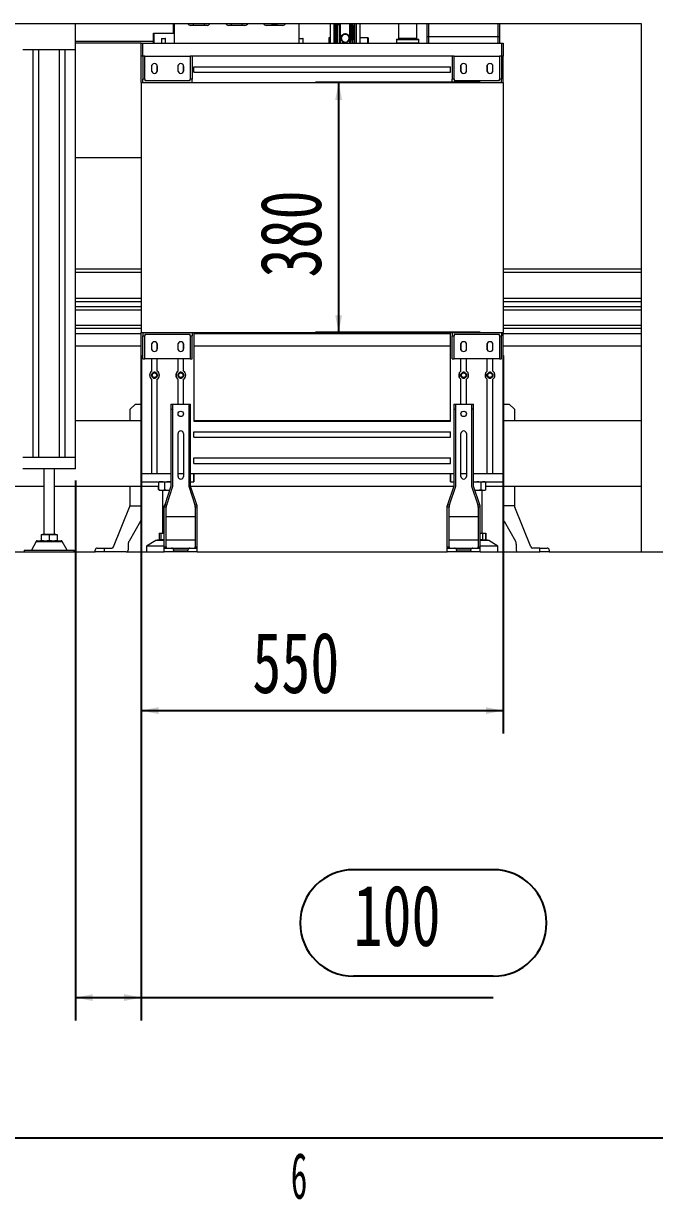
# Model space of a CAD drawing. Header units: millimetres. Extents: x 169 to 14583, y -399 to 10804.
# Drawn here: x 7662 to 8621, y 92 to 1880 of the extents above; entities that cross this region are included whole.
import ezdxf

# ---------------------------------------------------------------- set-up
doc = ezdxf.new("R2010")
doc.units = ezdxf.units.MM
doc.header["$LTSCALE"] = 35
doc.layers.add('1', color=70, linetype='Continuous')
doc.layers.add('12', color=4, linetype='Continuous')
doc.styles.add('SLDTEXTSTYLE2', font='TXT', dxfattribs={"width": 0.7})
doc.styles.add('SLDTEXTSTYLE5', font='TXT', dxfattribs={"width": 0.525})
doc.dimstyles.new('SLDDIMSTYLE3', dxfattribs={"dimtxt": 105.988363, "dimasz": 26.25, "dimexe": 0, "dimexo": 0.0625, "dimgap": 26.497091, "dimtad": 1, "dimrnd": 1e-09, "dimzin": 12, "dimdsep": 46, "dimtxsty": 'SLDTEXTSTYLE2', "dimsah": 1, "dimcen": 0.09, "dimadec": 0, "dimazin": 3, "dimtfac": 1, "dimtdec": 3, "dimtofl": 0, "dimtmove": 0, "dimatfit": 3, "dimfxl": 0, "dimfrac": 2, "dimtolj": 1, "dimtzin": 12, "dimarcsym": 0})
doc.dimstyles.new('SLDDIMSTYLE4', dxfattribs={"dimtxt": 105.988363, "dimasz": 26.25, "dimexe": 0, "dimexo": 0.0625, "dimgap": 26.497091, "dimtad": 1, "dimrnd": 1e-09, "dimzin": 12, "dimdsep": 46, "dimtxsty": 'SLDTEXTSTYLE2', "dimsah": 1, "dimcen": 0.09, "dimadec": 0, "dimazin": 3, "dimtfac": 1, "dimtdec": 3, "dimtmove": 0, "dimatfit": 0, "dimfxl": 0, "dimfrac": 2, "dimtolj": 1, "dimtzin": 12, "dimarcsym": 0})

# ---------------------------------------------------------------- blocks, each defined once
blk = doc.blocks.new('블록12')
blk.add_line((279.9, 185.5), (14454.9, 185.5))
blk = doc.blocks.new('_D_14')
at = {"layer": '1'}
for p, q in [((7841.3, 1375), (7841.3, 800)), ((8391.3, 1375), (8391.3, 800)), ((7841.3, 835), (8391.3, 835))]:
    blk.add_line(p, q, dxfattribs=at)
for points in [[(7841.3, 835), (7867.5, 829.7), (7867.5, 840.2)], [(8391.3, 835), (8365, 840.2), (8365, 829.7)]]:
    blk.add_solid(points, dxfattribs=at)
at = {"layer": '1', "insert": (8010, 954.3), "char_height": 92.6, "attachment_point": 1, "style": 'SLDTEXTSTYLE2'}
blk.add_mtext('550', dxfattribs=at)
blk = doc.blocks.new('_D_15')
at = {"layer": '1'}
for p, q in [((8356.3, 1790), (8106.2, 1790)), ((8141.2, 1790), (8141.2, 1410)), ((8356.3, 1410), (8106.2, 1410))]:
    blk.add_line(p, q, dxfattribs=at)
for points in [[(8141.2, 1790), (8136, 1763.7), (8146.5, 1763.7)], [(8141.2, 1410), (8146.5, 1436.2), (8136, 1436.2)]]:
    blk.add_solid(points, dxfattribs=at)
at = {"layer": '1', "insert": (8021.9, 1493.7), "char_height": 92.6, "attachment_point": 1, "rotation": 90, "style": 'SLDTEXTSTYLE2'}
blk.add_mtext('380', dxfattribs=at)
blk = doc.blocks.new('_D_18')
at = {"layer": '1'}
for p, q in [((7841.3, 1375), (7841.3, 363.6)), ((7741.3, 1184.8), (7741.3, 363.6)), ((8163.8, 593.1), (8376.3, 593.1)), ((8376.3, 431), (8163.8, 431)), ((7741.3, 398.6), (7841.3, 398.6)), ((7841.3, 398.6), (8376.3, 398.6))]:
    blk.add_line(p, q, dxfattribs=at)
for centre, start, end in [((8163.8, 512), 90, 270), ((8376.3, 512), 270, 90)]:
    blk.add_arc(centre, 81, start, end, dxfattribs=at)
for points in [[(7741.3, 398.6), (7767.5, 393.3), (7767.5, 403.8)], [(7841.3, 398.6), (7815, 403.8), (7815, 393.3)]]:
    blk.add_solid(points, dxfattribs=at)
at = {"layer": '1', "insert": (8163.8, 569.7), "char_height": 92.6, "attachment_point": 1, "style": 'SLDTEXTSTYLE2'}
blk.add_mtext('100', dxfattribs=at)

msp = doc.modelspace()

# ---------------------------------------------------------------- linework, layer by layer
at = {"color": 7, "linetype": 'Continuous', "lineweight": 18}
for p, q in [((6541.279, 1879.779), (8601.279, 1879.779)), ((7741.279, 1839.779), (7741.279, 1879.779)), ((7890.079, 1864.959), (7890.079, 1879.779)), ((7891.279, 1879.779), (7891.279, 1850.459)), ((7920.279, 1879.459), (7920.279, 1876.959)), ((7937.279, 1879.459), (7920.279, 1879.459)), ((7921.079, 1879.779), (7921.079, 1879.459)), ((7936.479, 1879.459), (7936.479, 1879.779)), ((7937.279, 1876.959), (7937.279, 1879.459)), ((7977.779, 1879.459), (7977.779, 1876.959)), ((7994.779, 1879.459), (7977.779, 1879.459)), ((7978.579, 1879.779), (7978.579, 1879.459)), ((7993.979, 1879.459), (7993.979, 1879.779)), ((7994.779, 1876.959), (7994.779, 1879.459)), ((8039.779, 1879.779), (8039.779, 1877.649)), ((8039.779, 1877.649), (8040.469, 1876.959)), ((8039.779, 1877.649), (8043.254, 1877.649)), ((8043.254, 1877.649), (8047.779, 1877.649)), ((8047.088, 1876.959), (8047.779, 1877.649)), ((8047.779, 1877.649), (8047.779, 1879.779)), ((8081.279, 1850.459), (8081.279, 1879.779)), ((8128.779, 1849.959), (8128.779, 1879.779)), ((8134.279, 1849.959), (8134.279, 1879.779)), ((8136.557, 1849.959), (8136.557, 1879.779)), ((8137.457, 1849.959), (8137.457, 1879.779)), ((8139.529, 1849.959), (8139.529, 1879.779)), ((8139.679, 1879.779), (8139.679, 1877.959)), ((8142.379, 1877.959), (8139.679, 1877.959)), ((8142.379, 1877.959), (8142.379, 1879.779)), ((8142.529, 1849.959), (8142.529, 1879.779)), ((8144.09, 1849.959), (8144.09, 1879.779)), ((8144.279, 1849.959), (8144.279, 1879.779)), ((8158.279, 1849.959), (8158.279, 1879.779)), ((8158.467, 1849.959), (8158.467, 1879.779)), ((8160.029, 1849.959), (8160.029, 1879.779)), ((8160.179, 1879.779), (8160.179, 1876.959)), ((8162.879, 1876.959), (8162.879, 1879.779)), ((8163.029, 1849.959), (8163.029, 1879.779)), ((8165.1, 1849.959), (8165.1, 1879.779)), ((8166, 1849.959), (8166, 1879.779)), ((8168.279, 1849.959), (8168.279, 1879.779)), ((8173.779, 1849.959), (8173.779, 1879.779)), ((8232.279, 1879.779), (8232.279, 1857.242)), ((8260.279, 1857.242), (8260.279, 1879.779)), ((8275.579, 1859.959), (8275.579, 1879.779)), ((8277.579, 1879.779), (8277.579, 1859.959)), ((8383.579, 1859.959), (8383.579, 1879.779)), ((8385.579, 1879.779), (8385.579, 1859.959)), ((8601.279, 1879.779), (8601.279, 1076.159)), ((7860.079, 1849.959), (7860.079, 1864.959)), ((7860.079, 1864.959), (7860.579, 1864.959)), ((7860.579, 1864.959), (7860.579, 1849.959)), ((7860.579, 1864.959), (7891.279, 1864.959)), ((7891.279, 1864.959), (7890.079, 1864.959)), ((7941.279, 1876.959), (7916.279, 1876.959)), ((7998.779, 1876.959), (7973.779, 1876.959)), ((8056.279, 1876.959), (8031.279, 1876.959)), ((8144.944, 1857.894), (8145.128, 1860.587)), ((8146.063, 1861.976), (8148.488, 1863.163)), ((8147.973, 1862.224), (8147.895, 1862.383)), ((8148.488, 1863.163), (8150.912, 1864.349)), ((8149.467, 1863.153), (8149.544, 1862.994)), ((8152.583, 1864.235), (8154.823, 1862.728)), ((8153.753, 1862.705), (8153.851, 1862.852)), ((8154.823, 1862.728), (8157.063, 1861.221)), ((8155.304, 1861.875), (8155.205, 1861.728)), ((8160.029, 1876.959), (8160.129, 1876.959)), ((8162.929, 1876.959), (8160.129, 1876.959)), ((8160.129, 1876.959), (8160.129, 1859.69)), ((8161.029, 1862.459), (8161.029, 1861.459)), ((8162.029, 1862.459), (8161.029, 1862.459)), ((8161.029, 1861.459), (8162.029, 1861.459)), ((8162.029, 1861.459), (8162.029, 1862.459)), ((8162.929, 1876.959), (8162.929, 1859.69)), ((8162.929, 1876.959), (8163.029, 1876.959)), ((8275.579, 1849.959), (8275.579, 1859.959)), ((8275.579, 1859.959), (8277.579, 1859.959)), ((8277.579, 1859.959), (8277.579, 1849.959)), ((8277.579, 1859.959), (8383.579, 1859.959)), ((8383.579, 1849.959), (8383.579, 1859.959)), ((8383.579, 1859.959), (8385.579, 1859.959)), ((8385.579, 1859.959), (8385.579, 1849.959)), ((7741.279, 1852.959), (7860.079, 1852.959)), ((7841.279, 1849.959), (7741.279, 1849.959)), ((7841.279, 1829.959), (7841.279, 1849.959)), ((7841.279, 1849.959), (7843.279, 1849.959)), ((7843.279, 1849.959), (7843.279, 1829.959)), ((7843.279, 1849.959), (8389.279, 1849.959)), ((7872.079, 1856.359), (7872.079, 1849.959)), ((7877.232, 1856.359), (7872.079, 1856.359)), ((7872.679, 1856.959), (7876.801, 1856.959)), ((7876.801, 1856.959), (7877.479, 1856.959)), ((7878.079, 1856.359), (7877.232, 1856.359)), ((7878.079, 1849.959), (7878.079, 1856.359)), ((7891.279, 1850.459), (7891.779, 1849.959)), ((7891.779, 1849.959), (8080.779, 1849.959)), ((8080.779, 1849.959), (8081.279, 1850.459)), ((8087.279, 1856.359), (8081.279, 1856.359)), ((8081.279, 1850.459), (8081.279, 1849.959)), ((8081.879, 1856.959), (8086.679, 1856.959)), ((8087.279, 1849.959), (8087.279, 1856.359)), ((8126.279, 1857.959), (8126.279, 1849.959)), ((8127.513, 1857.959), (8126.279, 1857.959)), ((8127.513, 1857.959), (8127.513, 1849.959)), ((8128.779, 1857.959), (8127.513, 1857.959)), ((8144.759, 1855.201), (8144.944, 1857.894)), ((8145.499, 1856.979), (8145.322, 1856.991)), ((8145.442, 1858.737), (8145.618, 1858.724)), ((8147.327, 1852.464), (8145.495, 1853.697)), ((8147.192, 1850.486), (8146.114, 1849.959)), ((8147.333, 1852.547), (8147.192, 1850.486)), ((8154.375, 1849.993), (8147.192, 1850.486)), ((8147.254, 1853.043), (8147.353, 1853.19)), ((8148.805, 1852.213), (8148.706, 1852.066)), ((8150.556, 1851.2), (8151.139, 1851.16)), ((8153.091, 1851.765), (8153.013, 1851.924)), ((8154.375, 1849.993), (8154.516, 1852.048)), ((8154.426, 1849.959), (8154.375, 1849.993)), ((8156.494, 1852.942), (8154.51, 1851.971)), ((8154.585, 1852.693), (8154.662, 1852.534)), ((8157.115, 1856.181), (8156.939, 1856.193)), ((8157.059, 1857.939), (8157.235, 1857.927)), ((8157.614, 1857.024), (8157.429, 1854.331)), ((8157.799, 1859.717), (8157.614, 1857.024)), ((8160.029, 1854.959), (8160.129, 1854.959)), ((8162.929, 1859.69), (8160.129, 1859.69)), ((8160.129, 1859.69), (8160.129, 1859.459)), ((8162.929, 1859.459), (8160.129, 1859.459)), ((8160.129, 1859.459), (8160.129, 1854.959)), ((8160.129, 1854.959), (8162.929, 1854.959)), ((8160.642, 1857.421), (8161.991, 1856.072)), ((8162.415, 1856.497), (8161.066, 1857.846)), ((8162.929, 1859.69), (8162.929, 1859.459)), ((8162.929, 1859.459), (8162.929, 1854.959)), ((8162.929, 1854.959), (8163.029, 1854.959)), ((8185.044, 1857.959), (8173.779, 1857.959)), ((8185.044, 1857.959), (8185.044, 1849.959)), ((8186.279, 1857.959), (8185.044, 1857.959)), ((8186.279, 1857.959), (8186.279, 1849.959)), ((8229.279, 1855.959), (8229.279, 1855.459)), ((8229.279, 1855.959), (8263.279, 1855.959)), ((8229.279, 1855.459), (8229.279, 1850.459)), ((8229.279, 1855.459), (8263.279, 1855.459)), ((8229.279, 1850.459), (8263.279, 1850.459)), ((8229.279, 1850.459), (8229.279, 1849.959)), ((8232.279, 1857.242), (8260.279, 1857.242)), ((8232.649, 1856.759), (8232.649, 1855.959)), ((8259.909, 1856.759), (8232.649, 1856.759)), ((8259.909, 1855.959), (8259.909, 1856.759)), ((8263.279, 1855.459), (8263.279, 1855.959)), ((8263.279, 1850.459), (8263.279, 1855.459)), ((8263.279, 1849.959), (8263.279, 1850.459)), ((8389.279, 1829.959), (8389.279, 1849.959)), ((8389.279, 1849.959), (8391.279, 1849.959)), ((8391.279, 1849.959), (8391.279, 1829.959)), ((7741.279, 1839.779), (7661.279, 1839.779)), ((7677.129, 1839.779), (7661.279, 1839.779)), ((7677.129, 1219.779), (7677.129, 1839.779)), ((7685.429, 1219.779), (7685.429, 1839.779)), ((7717.129, 1839.779), (7685.429, 1839.779)), ((7717.129, 1219.779), (7717.129, 1839.779)), ((7725.429, 1219.779), (7725.429, 1839.779)), ((7741.279, 1839.779), (7725.429, 1839.779)), ((7741.279, 1219.779), (7741.279, 1839.779)), ((7841.279, 1789.959), (7841.279, 1829.959)), ((7843.779, 1829.959), (7841.279, 1829.959)), ((7843.279, 1829.959), (7843.779, 1829.959)), ((7846.779, 1829.959), (7843.779, 1829.959)), ((7843.779, 1829.959), (7843.779, 1794.959)), ((7846.779, 1794.959), (7846.779, 1829.959)), ((7846.779, 1829.959), (7915.779, 1829.959)), ((7915.779, 1829.959), (7915.779, 1794.959)), ((7918.779, 1829.959), (7915.779, 1829.959)), ((7918.779, 1829.959), (7918.779, 1794.959)), ((8313.779, 1829.959), (7918.779, 1829.959)), ((8313.779, 1829.959), (8313.779, 1794.959)), ((8316.779, 1829.959), (8313.779, 1829.959)), ((8316.779, 1794.959), (8316.779, 1829.959)), ((8316.779, 1829.959), (8385.779, 1829.959)), ((8385.779, 1829.959), (8385.779, 1794.959)), ((8388.779, 1829.959), (8385.779, 1829.959)), ((8388.779, 1829.959), (8388.779, 1794.959)), ((8391.279, 1829.959), (8388.779, 1829.959)), ((8388.779, 1829.959), (8389.279, 1829.959)), ((8391.279, 1789.959), (8391.279, 1829.959)), ((7856.779, 1814.459), (7856.779, 1808.459)), ((7857.129, 1806.719), (7857.129, 1816.199)), ((7865.429, 1806.719), (7865.429, 1816.199)), ((7865.779, 1808.459), (7865.779, 1814.459)), ((7896.779, 1814.459), (7896.779, 1808.459)), ((7897.129, 1806.719), (7897.129, 1816.199)), ((7905.429, 1806.719), (7905.429, 1816.199)), ((7905.779, 1808.459), (7905.779, 1814.459)), ((7921.279, 1814.109), (8311.279, 1814.109)), ((7921.279, 1805.809), (7921.279, 1814.109)), ((8311.279, 1805.809), (8311.279, 1814.109)), ((8326.779, 1814.459), (8326.779, 1808.459)), ((8327.129, 1806.719), (8327.129, 1816.199)), ((8335.429, 1806.719), (8335.429, 1816.199)), ((8335.779, 1808.459), (8335.779, 1814.459)), ((8366.779, 1814.459), (8366.779, 1808.459)), ((8367.129, 1806.719), (8367.129, 1816.199)), ((8375.429, 1806.719), (8375.429, 1816.199)), ((8375.779, 1808.459), (8375.779, 1814.459)), ((7841.279, 1789.959), (8391.279, 1789.959)), ((7841.279, 1789.959), (7841.279, 1409.959)), ((7843.779, 1789.959), (7843.779, 1794.959)), ((7846.779, 1794.959), (7843.779, 1794.959)), ((7846.779, 1794.959), (7846.779, 1792.959)), ((7846.779, 1792.959), (7915.779, 1792.959)), ((7915.779, 1792.959), (7915.779, 1794.959)), ((7918.779, 1794.959), (7915.779, 1794.959)), ((7918.779, 1789.959), (7918.779, 1794.959)), ((7921.279, 1805.809), (8311.279, 1805.809)), ((8313.779, 1789.959), (8313.779, 1794.959)), ((8316.779, 1794.959), (8313.779, 1794.959)), ((8316.779, 1794.959), (8316.779, 1792.959)), ((8316.779, 1792.959), (8385.779, 1792.959)), ((8385.779, 1792.959), (8385.779, 1794.959)), ((8388.779, 1794.959), (8385.779, 1794.959)), ((8388.779, 1789.959), (8388.779, 1794.959)), ((8391.279, 1789.959), (8391.279, 1409.959)), ((7741.279, 1676.159), (7841.279, 1676.159)), ((7741.279, 1506.779), (7841.279, 1506.779)), ((8391.279, 1506.779), (8601.279, 1506.779)), ((7741.279, 1501.779), (7841.279, 1501.779)), ((8391.279, 1501.779), (8601.279, 1501.779)), ((7741.279, 1462.279), (7841.279, 1462.279)), ((7741.279, 1457.279), (7841.279, 1457.279)), ((7741.279, 1449.279), (7841.279, 1449.279)), ((8391.279, 1462.279), (8601.279, 1462.279)), ((8391.279, 1457.279), (8601.279, 1457.279)), ((8391.279, 1449.279), (8601.279, 1449.279)), ((7741.279, 1444.279), (7841.279, 1444.279)), ((8391.279, 1444.279), (8601.279, 1444.279)), ((7741.279, 1421.279), (7841.279, 1421.279)), ((7741.279, 1416.279), (7841.279, 1416.279)), ((8391.279, 1421.279), (8601.279, 1421.279)), ((8391.279, 1416.279), (8601.279, 1416.279)), ((7741.279, 1408.279), (7841.279, 1408.279)), ((7841.279, 1409.959), (8391.279, 1409.959)), ((7841.279, 1194.959), (7841.279, 1409.959)), ((7843.779, 1409.959), (7843.779, 1404.959)), ((7843.779, 1404.959), (7846.779, 1404.959)), ((7843.779, 1369.959), (7843.779, 1404.959)), ((7846.779, 1406.959), (7846.779, 1404.959)), ((7915.779, 1406.959), (7846.779, 1406.959)), ((7846.779, 1369.959), (7846.779, 1404.959)), ((7915.779, 1404.959), (7915.779, 1406.959)), ((7915.779, 1404.959), (7918.779, 1404.959)), ((7915.779, 1404.959), (7915.779, 1369.959)), ((7918.779, 1409.959), (7918.779, 1404.959)), ((7918.779, 1369.959), (7918.779, 1404.959)), ((7921.279, 1409.959), (7921.279, 1274.959)), ((7921.279, 1408.279), (8311.279, 1408.279)), ((8311.279, 1274.959), (8311.279, 1409.959)), ((8313.779, 1409.959), (8313.779, 1404.959)), ((8313.779, 1404.959), (8316.779, 1404.959)), ((8313.779, 1369.959), (8313.779, 1404.959)), ((8316.779, 1406.959), (8316.779, 1404.959)), ((8385.779, 1406.959), (8316.779, 1406.959)), ((8316.779, 1369.959), (8316.779, 1404.959)), ((8385.779, 1404.959), (8385.779, 1406.959)), ((8385.779, 1404.959), (8388.779, 1404.959)), ((8385.779, 1404.959), (8385.779, 1369.959)), ((8388.779, 1409.959), (8388.779, 1404.959)), ((8388.779, 1369.959), (8388.779, 1404.959)), ((8391.279, 1194.959), (8391.279, 1409.959)), ((8391.279, 1408.279), (8601.279, 1408.279)), ((7741.279, 1389.779), (7841.279, 1389.779)), ((7856.779, 1391.459), (7856.779, 1385.459)), ((7857.129, 1383.719), (7857.129, 1393.199)), ((7865.429, 1383.719), (7865.429, 1393.199)), ((7865.779, 1385.459), (7865.779, 1391.459)), ((7896.779, 1391.459), (7896.779, 1385.459)), ((7897.129, 1383.719), (7897.129, 1393.199)), ((7905.429, 1383.719), (7905.429, 1393.199)), ((7905.779, 1385.459), (7905.779, 1391.459)), ((7921.279, 1389.779), (8311.279, 1389.779)), ((8326.779, 1391.459), (8326.779, 1385.459)), ((8327.129, 1383.719), (8327.129, 1393.199)), ((8335.429, 1383.719), (8335.429, 1393.199)), ((8335.779, 1385.459), (8335.779, 1391.459)), ((8366.779, 1391.459), (8366.779, 1385.459)), ((8367.129, 1383.719), (8367.129, 1393.199)), ((8375.429, 1383.719), (8375.429, 1393.199)), ((8375.779, 1385.459), (8375.779, 1391.459)), ((8391.279, 1389.779), (8601.279, 1389.779)), ((7843.779, 1369.959), (7846.779, 1369.959)), ((7915.779, 1369.959), (7846.779, 1369.959)), ((7857.129, 1351.206), (7857.129, 1369.959)), ((7865.429, 1351.206), (7865.429, 1369.959)), ((7897.129, 1351.206), (7897.129, 1369.959)), ((7905.429, 1351.206), (7905.429, 1369.959)), ((7915.779, 1369.959), (7918.779, 1369.959)), ((8313.779, 1369.959), (8316.779, 1369.959)), ((8385.779, 1369.959), (8316.779, 1369.959)), ((8327.129, 1351.206), (8327.129, 1369.959)), ((8335.429, 1351.206), (8335.429, 1369.959)), ((8367.129, 1351.206), (8367.129, 1369.959)), ((8375.429, 1351.206), (8375.429, 1369.959)), ((8385.779, 1369.959), (8388.779, 1369.959)), ((7854.279, 1347.652), (7854.279, 1342.266)), ((7857.129, 1343.37), (7857.129, 1346.667)), ((7865.429, 1343.333), (7865.429, 1346.517)), ((7868.279, 1342.266), (7868.279, 1347.652)), ((7894.279, 1347.652), (7894.279, 1342.266)), ((7897.129, 1343.37), (7897.129, 1346.667)), ((7905.429, 1343.333), (7905.429, 1346.517)), ((7908.279, 1342.266), (7908.279, 1347.652)), ((8324.279, 1347.652), (8324.279, 1342.266)), ((8327.129, 1343.37), (8327.129, 1346.667)), ((8335.429, 1343.333), (8335.429, 1346.517)), ((8338.279, 1342.266), (8338.279, 1347.652)), ((8364.279, 1347.652), (8364.279, 1342.266)), ((8367.129, 1343.37), (8367.129, 1346.667)), ((8375.429, 1343.333), (8375.429, 1346.517)), ((8378.279, 1342.266), (8378.279, 1347.652)), ((7857.129, 1194.959), (7857.129, 1338.712)), ((7865.429, 1194.959), (7865.429, 1338.712)), ((7897.129, 1301.159), (7897.129, 1338.712)), ((7905.429, 1301.159), (7905.429, 1338.712)), ((8327.129, 1301.159), (8327.129, 1338.712)), ((8335.429, 1301.159), (8335.429, 1338.712)), ((8367.129, 1194.959), (8367.129, 1338.712)), ((8375.429, 1194.959), (8375.429, 1338.712)), ((7824.279, 1293.159), (7832.279, 1301.159)), ((7824.279, 1276.159), (7824.279, 1293.159)), ((7832.279, 1301.159), (7841.279, 1301.159)), ((7886.279, 1301.159), (7889.279, 1301.159)), ((7886.279, 1301.159), (7886.279, 1293.159)), ((7886.279, 1293.159), (7886.279, 1176.159)), ((7886.279, 1293.159), (7889.279, 1293.159)), ((7889.279, 1293.159), (7889.279, 1301.159)), ((7889.279, 1301.159), (7913.279, 1301.159)), ((7889.279, 1176.159), (7889.279, 1293.159)), ((7913.279, 1301.159), (7916.279, 1301.159)), ((7913.279, 1301.159), (7913.279, 1293.159)), ((7913.279, 1293.159), (7913.279, 1176.159)), ((7916.279, 1293.159), (7913.279, 1293.159)), ((7916.279, 1293.159), (7916.279, 1301.159)), ((7916.279, 1176.159), (7916.279, 1293.159)), ((8316.279, 1301.159), (8319.279, 1301.159)), ((8316.279, 1301.159), (8316.279, 1293.159)), ((8316.279, 1293.159), (8319.279, 1293.159)), ((8316.279, 1293.159), (8316.279, 1176.159)), ((8319.279, 1293.159), (8319.279, 1301.159)), ((8319.279, 1301.159), (8343.279, 1301.159)), ((8319.279, 1176.159), (8319.279, 1293.159)), ((8343.279, 1301.159), (8346.279, 1301.159)), ((8343.279, 1301.159), (8343.279, 1293.159)), ((8343.279, 1293.159), (8343.279, 1176.159)), ((8346.279, 1293.159), (8343.279, 1293.159)), ((8346.279, 1293.159), (8346.279, 1301.159)), ((8346.279, 1176.159), (8346.279, 1293.159)), ((8391.279, 1301.159), (8400.279, 1301.159)), ((8400.279, 1301.159), (8408.279, 1293.159)), ((8408.279, 1293.159), (8408.279, 1276.159)), ((7741.279, 1276.159), (7841.279, 1276.159)), ((7921.279, 1276.159), (8311.279, 1276.159)), ((7921.279, 1274.959), (8311.279, 1274.959)), ((8391.279, 1276.159), (8601.279, 1276.159)), ((7897.179, 1191.159), (7897.179, 1256.159)), ((7905.379, 1256.159), (7905.379, 1191.159)), ((7921.279, 1259.109), (8311.279, 1259.109)), ((7921.279, 1250.809), (7921.279, 1259.109)), ((8311.279, 1250.809), (8311.279, 1259.109)), ((8327.179, 1191.159), (8327.179, 1256.159)), ((8335.379, 1256.159), (8335.379, 1191.159)), ((7921.279, 1250.809), (8311.279, 1250.809)), ((7741.279, 1219.779), (7661.279, 1219.779)), ((7677.129, 1219.779), (7661.279, 1219.779)), ((7717.129, 1219.779), (7685.429, 1219.779)), ((7741.279, 1219.779), (7725.429, 1219.779)), ((7741.279, 1202.779), (7741.279, 1219.779)), ((7921.279, 1219.109), (8311.279, 1219.109)), ((7921.279, 1210.809), (7921.279, 1219.109)), ((8311.279, 1210.809), (8311.279, 1219.109)), ((7741.279, 1202.779), (7661.279, 1202.779)), ((7693.279, 1202.779), (7693.279, 1103.159)), ((7709.279, 1103.159), (7709.279, 1202.779)), ((7921.279, 1210.809), (8311.279, 1210.809)), ((7841.279, 1183.059), (7841.279, 1194.959)), ((7857.129, 1194.959), (7841.279, 1194.959)), ((7841.279, 1183.059), (7841.329, 1183.009)), ((7841.329, 1183.009), (7841.379, 1183.059)), ((7841.379, 1182.959), (7841.329, 1183.009)), ((7841.379, 1194.959), (7841.379, 1183.059)), ((7886.279, 1194.959), (7841.379, 1194.959)), ((7841.379, 1183.059), (7886.279, 1183.059)), ((7841.379, 1182.959), (7886.279, 1182.959)), ((7886.279, 1194.959), (7865.429, 1194.959)), ((7867.725, 1181.887), (7868.672, 1182.487)), ((7867.725, 1171.031), (7867.725, 1181.887)), ((7869.279, 1182.959), (7868.66, 1182.602)), ((7876.995, 1171.031), (7876.995, 1181.887)), ((7886.279, 1182.746), (7883.772, 1182.959)), ((7905.379, 1194.959), (7897.179, 1194.959)), ((7921.179, 1194.959), (7916.279, 1194.959)), ((8316.279, 1194.959), (7916.279, 1194.959)), ((7916.279, 1183.059), (7921.179, 1183.059)), ((7916.279, 1182.959), (7921.179, 1182.959)), ((7921.179, 1183.059), (7921.179, 1194.959)), ((7921.179, 1183.059), (7921.229, 1183.009)), ((7921.229, 1183.009), (7921.179, 1182.959)), ((7921.229, 1183.009), (7921.279, 1183.059)), ((7921.279, 1194.959), (7921.279, 1183.059)), ((8311.279, 1183.059), (8311.279, 1194.959)), ((8311.279, 1183.059), (8311.329, 1183.009)), ((8311.329, 1183.009), (8311.379, 1183.059)), ((8311.379, 1182.959), (8311.329, 1183.009)), ((8311.379, 1194.959), (8311.379, 1183.059)), ((8316.279, 1194.959), (8311.379, 1194.959)), ((8311.379, 1183.059), (8316.279, 1183.059)), ((8311.379, 1182.959), (8316.279, 1182.959)), ((8335.379, 1194.959), (8327.179, 1194.959)), ((8391.179, 1194.959), (8346.279, 1194.959)), ((8367.129, 1194.959), (8346.279, 1194.959)), ((8346.279, 1183.059), (8391.179, 1183.059)), ((8346.279, 1182.959), (8391.179, 1182.959)), ((8351.164, 1182.959), (8346.279, 1182.376)), ((8358.092, 1171.031), (8358.092, 1181.887)), ((8365.136, 1181.887), (8363.279, 1182.959)), ((8365.134, 1171.031), (8365.134, 1181.887)), ((8391.279, 1194.959), (8375.429, 1194.959)), ((8391.179, 1183.059), (8391.179, 1194.959)), ((8391.179, 1183.059), (8391.229, 1183.009)), ((8391.229, 1183.009), (8391.179, 1182.959)), ((8391.229, 1183.009), (8391.279, 1183.059)), ((8391.279, 1194.959), (8391.279, 1183.059)), ((6541.279, 1176.159), (7693.279, 1176.159)), ((7709.279, 1176.159), (7867.725, 1176.159)), ((7824.279, 1148.113), (7824.279, 1176.159)), ((7841.279, 1176.159), (7841.279, 1146.159)), ((7867.422, 1171.031), (7867.422, 1176.159)), ((7867.422, 1171.031), (7868.66, 1170.316)), ((7867.422, 1171.031), (7868.517, 1170.529)), ((7868.672, 1170.431), (7867.725, 1171.031)), ((7868.66, 1170.316), (7869.279, 1169.959)), ((7869.279, 1169.959), (7872.36, 1169.959)), ((7872.36, 1169.959), (7883.772, 1169.959)), ((7873.279, 1169.959), (7873.279, 1104.659)), ((7886.279, 1176.159), (7876.93, 1148.113)), ((7879.93, 1148.113), (7889.279, 1176.159)), ((7883.772, 1169.959), (7884.214, 1169.964)), ((7883.772, 1169.959), (7884.212, 1169.959)), ((7913.279, 1176.159), (7922.627, 1148.113)), ((7925.627, 1148.113), (7916.279, 1176.159)), ((7916.279, 1176.159), (8316.279, 1176.159)), ((8316.279, 1176.159), (8306.93, 1148.113)), ((8309.93, 1148.113), (8319.279, 1176.159)), ((8343.279, 1176.159), (8352.627, 1148.113)), ((8355.627, 1148.113), (8346.279, 1176.159)), ((8348.229, 1170.309), (8351.164, 1169.959)), ((8348.345, 1169.959), (8351.164, 1169.959)), ((8351.164, 1169.959), (8361.613, 1169.959)), ((8359.279, 1104.659), (8359.279, 1169.959)), ((8361.613, 1169.959), (8363.279, 1169.959)), ((8363.279, 1169.959), (8365.136, 1171.031)), ((8365.134, 1176.159), (8601.279, 1176.159)), ((8391.279, 1146.159), (8391.279, 1176.159)), ((8408.279, 1176.159), (8408.279, 1148.113)), ((7824.086, 1146.159), (7841.279, 1146.159)), ((7841.279, 1146.159), (7841.279, 1127.836)), ((7876.93, 1148.113), (7876.279, 1146.159)), ((7876.279, 1144.349), (7876.279, 1146.159)), ((7876.93, 1148.113), (7879.93, 1148.113)), ((7879.279, 1146.659), (7879.445, 1146.659)), ((7879.279, 1146.659), (7879.279, 1144.349)), ((7879.93, 1148.113), (7879.445, 1146.659)), ((7923.112, 1146.659), (7922.627, 1148.113)), ((7922.627, 1148.113), (7925.627, 1148.113)), ((7923.112, 1146.659), (7923.279, 1146.659)), ((7923.279, 1144.349), (7923.279, 1146.659)), ((7926.279, 1146.159), (7925.627, 1148.113)), ((7926.279, 1144.349), (7926.279, 1146.159)), ((8306.93, 1148.113), (8306.279, 1146.159)), ((8306.279, 1144.349), (8306.279, 1146.159)), ((8306.93, 1148.113), (8309.93, 1148.113)), ((8309.279, 1146.659), (8309.445, 1146.659)), ((8309.279, 1146.659), (8309.279, 1144.349)), ((8309.93, 1148.113), (8309.445, 1146.659)), ((8353.112, 1146.659), (8352.627, 1148.113)), ((8352.627, 1148.113), (8355.627, 1148.113)), ((8353.112, 1146.659), (8353.279, 1146.659)), ((8353.279, 1144.349), (8353.279, 1146.659)), ((8356.279, 1146.159), (8355.627, 1148.113)), ((8356.279, 1144.349), (8356.279, 1146.159)), ((8408.471, 1146.159), (8391.279, 1146.159)), ((8391.279, 1127.836), (8391.279, 1146.159)), ((7799.039, 1084.03), (7823.543, 1144.349)), ((7879.279, 1144.349), (7876.279, 1144.349)), ((7876.279, 1084.03), (7876.279, 1144.349)), ((7879.279, 1084.03), (7879.279, 1144.349)), ((7879.279, 1130.272), (7923.279, 1130.272)), ((7926.279, 1144.349), (7923.279, 1144.349)), ((7923.279, 1144.349), (7923.279, 1084.03)), ((7926.279, 1084.03), (7926.279, 1144.349)), ((8309.279, 1144.349), (8306.279, 1144.349)), ((8306.279, 1084.03), (8306.279, 1144.349)), ((8309.279, 1084.03), (8309.279, 1144.349)), ((8309.279, 1130.272), (8353.279, 1130.272)), ((8356.279, 1144.349), (8353.279, 1144.349)), ((8353.279, 1144.349), (8353.279, 1084.03)), ((8356.279, 1084.03), (8356.279, 1144.349)), ((8433.519, 1084.03), (8409.014, 1144.349)), ((7839.941, 1122.84), (7822.616, 1092.798)), ((8392.616, 1122.84), (8409.941, 1092.798)), ((7681.386, 1092.13), (7674.18, 1079.159)), ((7681.386, 1092.13), (7721.171, 1092.13)), ((7683.135, 1093.159), (7719.423, 1093.159)), ((7689.279, 1102.659), (7689.279, 1094.231)), ((7689.279, 1102.659), (7701.279, 1102.659)), ((7691.279, 1103.159), (7691.279, 1102.659)), ((7691.279, 1103.159), (7701.279, 1103.159)), ((7701.279, 1103.159), (7711.279, 1103.159)), ((7701.279, 1102.659), (7701.279, 1094.231)), ((7701.279, 1102.659), (7713.279, 1102.659)), ((7711.279, 1102.659), (7711.279, 1103.159)), ((7713.279, 1102.659), (7713.279, 1094.231)), ((7728.377, 1079.159), (7721.171, 1092.13)), ((7863.134, 1093.659), (7849.279, 1085.159)), ((7876.279, 1093.659), (7863.134, 1093.659)), ((7865.279, 1094.659), (7865.279, 1093.659)), ((7865.279, 1094.659), (7876.279, 1094.659)), ((7868.232, 1104.659), (7868.232, 1095.703)), ((7868.232, 1104.659), (7868.488, 1104.659)), ((7868.488, 1104.659), (7868.488, 1095.703)), ((7868.488, 1104.659), (7871.143, 1104.659)), ((7869.328, 1094.809), (7869.587, 1094.659)), ((7871.143, 1104.659), (7871.143, 1095.703)), ((7871.143, 1104.659), (7876.279, 1104.659)), ((7923.279, 1094.279), (7879.279, 1094.279)), ((8353.279, 1094.279), (8309.279, 1094.279)), ((8356.279, 1104.659), (8359.768, 1104.659)), ((8356.279, 1094.659), (8366.212, 1094.659)), ((8369.424, 1093.659), (8356.279, 1093.659)), ((8359.768, 1104.659), (8359.768, 1095.703)), ((8359.768, 1104.659), (8364.614, 1104.659)), ((8362.97, 1094.659), (8363.805, 1095.141)), ((8364.614, 1104.659), (8364.776, 1104.659)), ((8364.614, 1104.659), (8364.614, 1095.703)), ((8364.776, 1095.703), (8364.635, 1095.636)), ((8364.776, 1104.659), (8364.776, 1095.703)), ((8366.212, 1094.659), (8367.279, 1094.659)), ((8367.279, 1093.659), (8367.279, 1094.659)), ((8383.279, 1085.159), (8369.424, 1093.659)), ((6541.279, 1076.159), (7663.279, 1076.159)), ((7663.279, 1079.159), (7663.279, 1076.159)), ((7663.279, 1079.159), (7739.279, 1079.159)), ((7663.279, 1076.159), (7739.279, 1076.159)), ((7739.279, 1076.159), (7739.279, 1079.159)), ((7739.279, 1076.159), (7771.279, 1076.159)), ((7771.279, 1076.159), (7771.279, 1079.159)), ((7785.421, 1076.159), (7771.279, 1076.159)), ((7774.279, 1082.159), (7785.421, 1082.159)), ((7785.421, 1076.159), (7785.421, 1082.159)), ((7785.421, 1082.159), (7796.259, 1082.159)), ((7818.279, 1076.159), (7785.421, 1076.159)), ((7818.279, 1076.159), (7849.279, 1076.159)), ((7821.279, 1087.802), (7821.279, 1079.159)), ((7849.279, 1085.159), (7849.279, 1076.159)), ((7876.279, 1085.159), (7849.279, 1085.159)), ((7849.279, 1076.159), (7876.279, 1076.159)), ((7876.279, 1084.03), (7879.279, 1084.03)), ((7876.279, 1082.159), (7876.279, 1084.03)), ((7876.279, 1082.159), (7887.421, 1082.159)), ((7876.279, 1076.159), (7876.279, 1082.159)), ((7890.421, 1076.159), (7876.279, 1076.159)), ((7879.279, 1084.03), (7879.279, 1082.159)), ((7887.421, 1082.159), (7915.137, 1082.159)), ((7890.421, 1079.159), (7890.421, 1076.159)), ((7912.137, 1079.159), (7890.421, 1079.159)), ((7912.137, 1076.159), (7890.421, 1076.159)), ((7912.137, 1076.159), (7912.137, 1079.159)), ((7926.279, 1076.159), (7912.137, 1076.159)), ((7915.137, 1082.159), (7926.279, 1082.159)), ((7923.279, 1082.159), (7923.279, 1084.03)), ((7923.279, 1084.03), (7926.279, 1084.03)), ((7926.279, 1082.159), (7926.279, 1084.03)), ((7926.279, 1076.159), (7926.279, 1082.159)), ((7926.279, 1076.159), (8306.279, 1076.159)), ((8306.279, 1084.03), (8309.279, 1084.03)), ((8306.279, 1082.159), (8306.279, 1084.03)), ((8306.279, 1082.159), (8317.421, 1082.159)), ((8306.279, 1076.159), (8306.279, 1082.159)), ((8320.421, 1076.159), (8306.279, 1076.159)), ((8309.279, 1084.03), (8309.279, 1082.159)), ((8317.421, 1082.159), (8345.137, 1082.159)), ((8320.421, 1079.159), (8320.421, 1076.159)), ((8342.137, 1079.159), (8320.421, 1079.159)), ((8342.137, 1076.159), (8320.421, 1076.159)), ((8342.137, 1076.159), (8342.137, 1079.159)), ((8356.279, 1076.159), (8342.137, 1076.159)), ((8345.137, 1082.159), (8356.279, 1082.159)), ((8353.279, 1082.159), (8353.279, 1084.03)), ((8353.279, 1084.03), (8356.279, 1084.03)), ((8383.279, 1085.159), (8356.279, 1085.159)), ((8356.279, 1082.159), (8356.279, 1084.03)), ((8356.279, 1076.159), (8356.279, 1082.159)), ((8356.279, 1076.159), (8381.146, 1076.159)), ((8381.146, 1076.159), (8383.279, 1076.159)), ((8383.279, 1076.159), (8383.279, 1085.159)), ((8383.279, 1076.159), (8414.279, 1076.159)), ((8411.279, 1087.802), (8411.279, 1079.159)), ((8414.279, 1076.159), (8447.137, 1076.159)), ((8447.137, 1082.159), (8436.298, 1082.159)), ((8447.137, 1076.159), (8447.137, 1082.159)), ((8447.137, 1082.159), (8458.279, 1082.159)), ((8461.279, 1076.159), (8447.137, 1076.159)), ((8461.279, 1079.159), (8461.279, 1076.159)), ((8461.279, 1076.159), (8601.279, 1076.159)), ((8601.279, 1076.159), (8641.279, 1076.159))]:
    msp.add_line(p, q, dxfattribs=at)
for centre, radius in [((8161.529, 1856.959), 1.25), ((7861.279, 1344.959), 4), ((7861.279, 1344.959), 3.4), ((7901.279, 1344.959), 4), ((7901.279, 1344.959), 3.4), ((8331.279, 1344.959), 4), ((8331.279, 1344.959), 3.4), ((8371.279, 1344.959), 4), ((8371.279, 1344.959), 3.4), ((7901.279, 1286.159), 4.1), ((8331.279, 1286.159), 4.1)]:
    msp.add_circle(centre, radius, dxfattribs=at)
for centre, radius, start, end in [((7916.279, 1881.959), 5, 205.848943, 270), ((7941.279, 1881.959), 5, 270, 334.151057), ((7973.779, 1881.959), 5, 205.848943, 270), ((7998.779, 1881.959), 5, 270, 334.151057), ((8031.279, 1881.959), 5, 205.848943, 270), ((8056.279, 1881.959), 5, 270, 334.151057), ((8151.279, 1857.459), 6.35, 300.610421, 176.07406), ((8151.279, 1857.459), 6.3, 268.732689, 263.415431), ((8151.279, 1857.459), 6.9, 139.105566, 153.042553), ((8151.279, 1857.459), 5.8, 124.750948, 167.397172), ((8151.279, 1857.459), 5.975, 107.653181, 124.494939), ((8151.279, 1857.459), 5.8, 64.750948, 107.397172), ((8151.279, 1857.459), 6.9, 79.105566, 93.042553), ((8151.279, 1857.459), 5.975, 47.653181, 64.494939), ((8151.279, 1857.459), 5.8, 4.750948, 47.397172), ((8151.279, 1857.459), 6.9, 19.105566, 33.042553), ((7872.679, 1856.359), 0.6, 90, 180), ((7877.479, 1856.359), 0.6, 0, 90), ((8081.879, 1856.359), 0.6, 90, 180), ((8086.679, 1856.359), 0.6, 0, 90), ((8151.279, 1857.459), 6.9, 199.105566, 213.042553), ((8151.279, 1857.459), 6.35, 176.07406, 231.537699), ((8151.279, 1857.459), 5.975, 167.653181, 184.494939), ((8151.279, 1857.459), 5.8, 184.750948, 227.397172), ((8151.279, 1857.459), 5.975, 227.653181, 244.494939), ((8151.279, 1857.459), 5.8, 244.750948, 287.397172), ((8151.279, 1857.459), 5.975, 287.653181, 304.494939), ((8151.279, 1857.459), 5.8, 304.750948, 347.397172), ((8151.279, 1857.459), 6.9, 319.105566, 333.042553), ((8151.279, 1857.459), 5.975, 347.653181, 4.494939), ((8161.529, 1856.959), 1, 152.457603, 297.542397), ((8161.529, 1856.959), 1, 117.542397, 152.457603), ((8161.529, 1856.959), 1, 332.457603, 117.542397), ((8161.529, 1856.959), 1, 297.542397, 332.457603), ((8232.149, 1856.759), 0.5, 0, 74.929938), ((8260.409, 1856.759), 0.5, 105.070062, 180), ((7861.279, 1814.459), 4.5, 0, 180), ((7861.279, 1808.459), 4.5, 180, 0), ((7901.279, 1814.459), 4.5, 0, 180), ((7901.279, 1808.459), 4.5, 180, 0), ((8331.279, 1814.459), 4.5, 0, 180), ((8331.279, 1808.459), 4.5, 180, 0), ((8371.279, 1814.459), 4.5, 0, 180), ((8371.279, 1808.459), 4.5, 180, 0), ((7861.279, 1391.459), 4.5, 0, 180), ((7901.279, 1391.459), 4.5, 0, 180), ((8331.279, 1391.459), 4.5, 0, 180), ((8371.279, 1391.459), 4.5, 0, 180), ((7861.279, 1385.459), 4.5, 180, 0), ((7901.279, 1385.459), 4.5, 180, 0), ((8331.279, 1385.459), 4.5, 180, 0), ((8371.279, 1385.459), 4.5, 180, 0), ((7861.279, 1344.959), 7.5, 123.595995, 236.404005), ((7861.279, 1344.959), 7.5, 303.595995, 56.404005), ((7901.279, 1344.959), 7.5, 123.595995, 236.404005), ((7901.279, 1344.959), 7.5, 303.595995, 56.404005), ((8331.279, 1344.959), 7.5, 123.595995, 236.404005), ((8331.279, 1344.959), 7.5, 303.595995, 56.404005), ((8371.279, 1344.959), 7.5, 123.595995, 236.404005), ((8371.279, 1344.959), 7.5, 303.595995, 56.404005), ((7901.279, 1256.159), 4.1, 0, 180), ((8331.279, 1256.159), 4.1, 0, 180), ((7901.279, 1191.159), 4.1, 180, 0), ((8331.279, 1191.159), 4.1, 180, 0), ((7814.279, 1148.113), 10, 337.890552, 348.733562), ((7814.279, 1148.113), 10, 348.733562, 360), ((8418.279, 1148.113), 10, 180, 191.266438), ((8418.279, 1148.113), 10, 191.266438, 202.109448), ((7831.279, 1127.836), 10, 330.027897, 0), ((8401.279, 1127.836), 10, 180, 209.972103), ((7683.135, 1091.159), 2, 90, 150.945396), ((7719.423, 1091.159), 2, 29.054604, 90), ((7831.279, 1087.802), 10, 150.027897, 180), ((8401.279, 1087.802), 10, 0, 29.972103), ((7774.279, 1079.159), 3, 90, 180), ((7796.259, 1085.159), 3, 270, 337.890552), ((7818.279, 1079.159), 3, 270, 0), ((7887.421, 1079.159), 3, 0, 90), ((7915.137, 1079.159), 3, 90, 180), ((8317.421, 1079.159), 3, 0, 90), ((8345.137, 1079.159), 3, 90, 180), ((8414.279, 1079.159), 3, 180, 270), ((8436.298, 1085.159), 3, 202.109448, 270), ((8458.279, 1079.159), 3, 0, 90)]:
    msp.add_arc(centre, radius, start, end, dxfattribs=at)
for points, knots in [([(7861.279, 1340.459), (7860.801, 1340.504), (7859.846, 1340.593), (7858.561, 1341.283), (7857.52, 1342.332), (7856.859, 1343.72), (7856.709, 1345.234), (7857.027, 1346.632), (7857.736, 1347.855), (7858.843, 1348.847), (7860.273, 1349.436), (7861.785, 1349.508), (7863.17, 1349.121), (7864.369, 1348.336), (7865.302, 1347.165), (7865.805, 1345.706), (7865.79, 1344.21), (7865.342, 1342.869), (7864.505, 1341.708), (7863.277, 1340.829), (7862.103, 1340.485), (7861.43, 1340.464), (7861.279, 1340.459)], [0, 0, 0, 0, 0.04994109, 0.09977813, 0.15234692, 0.20827351, 0.26102751, 0.30853295, 0.35717435, 0.41106538, 0.4667999, 0.51833506, 0.56654632, 0.61626822, 0.67034321, 0.72607176, 0.77676567, 0.82384899, 0.87407548, 0.92929496, 0.98409309, 1, 1, 1, 1]), ([(7901.279, 1340.459), (7900.801, 1340.504), (7899.846, 1340.593), (7898.561, 1341.283), (7897.52, 1342.332), (7896.859, 1343.72), (7896.709, 1345.234), (7897.027, 1346.632), (7897.736, 1347.855), (7898.843, 1348.847), (7900.273, 1349.436), (7901.785, 1349.508), (7903.17, 1349.121), (7904.369, 1348.336), (7905.302, 1347.165), (7905.805, 1345.706), (7905.79, 1344.21), (7905.342, 1342.869), (7904.505, 1341.708), (7903.277, 1340.829), (7902.103, 1340.485), (7901.43, 1340.464), (7901.279, 1340.459)], [0, 0, 0, 0, 0.04994109, 0.09977813, 0.15234692, 0.20827351, 0.26102751, 0.30853295, 0.35717435, 0.41106538, 0.4667999, 0.51833506, 0.56654632, 0.61626822, 0.67034321, 0.72607176, 0.77676567, 0.82384899, 0.87407548, 0.92929496, 0.98409309, 1, 1, 1, 1]), ([(8331.279, 1340.459), (8330.801, 1340.504), (8329.846, 1340.593), (8328.561, 1341.283), (8327.52, 1342.332), (8326.859, 1343.72), (8326.709, 1345.234), (8327.027, 1346.632), (8327.736, 1347.855), (8328.843, 1348.847), (8330.273, 1349.436), (8331.785, 1349.508), (8333.17, 1349.121), (8334.369, 1348.336), (8335.302, 1347.165), (8335.805, 1345.706), (8335.79, 1344.21), (8335.342, 1342.869), (8334.505, 1341.708), (8333.277, 1340.829), (8332.103, 1340.485), (8331.43, 1340.464), (8331.279, 1340.459)], [0, 0, 0, 0, 0.04994109, 0.09977813, 0.15234692, 0.20827351, 0.26102751, 0.30853295, 0.35717435, 0.41106538, 0.4667999, 0.51833506, 0.56654632, 0.61626822, 0.67034321, 0.72607176, 0.77676567, 0.82384899, 0.87407548, 0.92929496, 0.98409309, 1, 1, 1, 1]), ([(8371.279, 1340.459), (8370.801, 1340.504), (8369.846, 1340.593), (8368.561, 1341.283), (8367.52, 1342.332), (8366.859, 1343.72), (8366.709, 1345.234), (8367.027, 1346.632), (8367.736, 1347.855), (8368.843, 1348.847), (8370.273, 1349.436), (8371.785, 1349.508), (8373.17, 1349.121), (8374.369, 1348.336), (8375.302, 1347.165), (8375.805, 1345.706), (8375.79, 1344.21), (8375.342, 1342.869), (8374.505, 1341.708), (8373.277, 1340.829), (8372.103, 1340.485), (8371.43, 1340.464), (8371.279, 1340.459)], [0, 0, 0, 0, 0.04994109, 0.09977813, 0.15234692, 0.20827351, 0.26102751, 0.30853295, 0.35717435, 0.41106538, 0.4667999, 0.51833506, 0.56654632, 0.61626822, 0.67034321, 0.72607176, 0.77676567, 0.82384899, 0.87407548, 0.92929496, 0.98409309, 1, 1, 1, 1]), ([(7872.36, 1182.959), (7872.25, 1182.958), (7871.418, 1182.948), (7869.849, 1182.714), (7868.437, 1182.164), (7867.725, 1181.887)], [0, 0, 0, 0, 0.07009856, 0.53078884, 1, 1, 1, 1]), ([(7876.995, 1181.887), (7876.242, 1182.187), (7874.723, 1182.791), (7873.152, 1182.903), (7872.36, 1182.959)], [0, 0, 0, 0, 0.49545796, 1, 1, 1, 1]), ([(7883.772, 1182.959), (7883.611, 1182.958), (7882.395, 1182.948), (7880.101, 1182.714), (7878.036, 1182.164), (7876.995, 1181.887)], [0, 0, 0, 0, 0.07009856, 0.53078884, 1, 1, 1, 1]), ([(8358.092, 1181.887), (8356.423, 1182.308), (8354.139, 1182.884), (8351.794, 1182.943), (8351.164, 1182.959)], [0, 0, 0, 0, 0.731366395, 1, 1, 1, 1]), ([(8361.613, 1182.959), (8361.53, 1182.958), (8360.898, 1182.948), (8359.706, 1182.714), (8358.634, 1182.164), (8358.092, 1181.887)], [0, 0, 0, 0, 0.07009856, 0.53078884, 1, 1, 1, 1]), ([(8365.134, 1181.887), (8364.563, 1182.187), (8363.408, 1182.791), (8362.215, 1182.903), (8361.613, 1182.959)], [0, 0, 0, 0, 0.49545796, 1, 1, 1, 1]), ([(7867.725, 1171.031), (7868.477, 1170.731), (7869.997, 1170.127), (7871.567, 1170.015), (7872.36, 1169.959)], [0, 0, 0, 0, 0.49545796, 1, 1, 1, 1]), ([(7872.36, 1169.959), (7872.469, 1169.96), (7873.301, 1169.97), (7874.87, 1170.204), (7876.282, 1170.753), (7876.995, 1171.031)], [0, 0, 0, 0, 0.07009856, 0.530788835, 1, 1, 1, 1]), ([(7876.995, 1171.031), (7878.095, 1170.731), (7880.317, 1170.127), (7882.613, 1170.015), (7883.772, 1169.959)], [0, 0, 0, 0, 0.495457963, 1, 1, 1, 1]), ([(8351.164, 1169.959), (8351.794, 1169.975), (8354.139, 1170.034), (8356.423, 1170.61), (8358.092, 1171.031)], [0, 0, 0, 0, 0.26863361, 1, 1, 1, 1]), ([(8358.092, 1171.031), (8358.664, 1170.731), (8359.818, 1170.127), (8361.011, 1170.015), (8361.613, 1169.959)], [0, 0, 0, 0, 0.49545796, 1, 1, 1, 1]), ([(8361.613, 1169.959), (8361.697, 1169.96), (8362.329, 1169.97), (8363.521, 1170.204), (8364.593, 1170.753), (8365.134, 1171.031)], [0, 0, 0, 0, 0.07009856, 0.530788835, 1, 1, 1, 1]), ([(7689.279, 1094.231), (7690.253, 1093.931), (7692.22, 1093.327), (7694.253, 1093.215), (7695.279, 1093.159)], [0, 0, 0, 0, 0.495457963, 1, 1, 1, 1]), ([(7689.279, 1093.159), (7689.279, 1093.175), (7689.279, 1093.234), (7689.279, 1093.81), (7689.279, 1094.231)], [0, 0, 0, 0, 0.268633605, 1, 1, 1, 1]), ([(7695.279, 1093.159), (7695.421, 1093.16), (7696.498, 1093.17), (7698.529, 1093.404), (7700.356, 1093.953), (7701.279, 1094.231)], [0, 0, 0, 0, 0.07009856, 0.53078884, 1, 1, 1, 1]), ([(7701.279, 1094.231), (7702.253, 1093.931), (7704.22, 1093.327), (7706.253, 1093.215), (7707.279, 1093.159)], [0, 0, 0, 0, 0.49545796, 1, 1, 1, 1]), ([(7707.279, 1093.159), (7707.421, 1093.16), (7708.498, 1093.17), (7710.529, 1093.404), (7712.356, 1093.953), (7713.279, 1094.231)], [0, 0, 0, 0, 0.07009856, 0.53078884, 1, 1, 1, 1]), ([(7713.279, 1094.231), (7713.279, 1093.81), (7713.279, 1093.234), (7713.279, 1093.175), (7713.279, 1093.159)], [0, 0, 0, 0, 0.731366395, 1, 1, 1, 1]), ([(7868.232, 1095.703), (7868.516, 1095.377), (7868.824, 1095.024), (7869.143, 1094.929), (7869.168, 1094.922)], [0, 0, 0, 0, 0.92257495, 1, 1, 1, 1]), ([(7868.488, 1095.703), (7868.703, 1095.391), (7868.988, 1094.977), (7869.282, 1094.878), (7869.354, 1094.854)], [0, 0, 0, 0, 0.755004766, 1, 1, 1, 1]), ([(7869.816, 1094.659), (7869.847, 1094.66), (7870.085, 1094.67), (7870.534, 1094.898), (7870.939, 1095.433), (7871.143, 1095.703)], [0, 0, 0, 0, 0.07009788, 0.53078849, 1, 1, 1, 1]), ([(7871.143, 1095.703), (7872.18, 1095.402), (7873.866, 1094.912), (7875.608, 1094.809), (7876.279, 1094.77)], [0, 0, 0, 0, 0.61528884, 1, 1, 1, 1]), ([(8356.279, 1094.935), (8356.411, 1094.948), (8357.598, 1095.058), (8358.747, 1095.4), (8359.768, 1095.703)], [0, 0, 0, 0, 0.11167842, 1, 1, 1, 1]), ([(8359.768, 1095.703), (8359.971, 1095.546), (8360.761, 1094.933), (8361.581, 1094.776), (8362.191, 1094.659)], [0, 0, 0, 0, 0.25755135, 1, 1, 1, 1]), ([(8362.191, 1094.659), (8362.411, 1094.674), (8363.231, 1094.732), (8364.03, 1095.293), (8364.614, 1095.703)], [0, 0, 0, 0, 0.26863361, 1, 1, 1, 1])]:
    msp.add_open_spline(points, degree=3, knots=knots, dxfattribs=at)

# ---------------------------------------------------------------- block references
at = {"color": 7, "linetype": 'Continuous'}
msp.add_blockref('블록12', (0, 0), dxfattribs=at)

# ---------------------------------------------------------------- texts
at = {"layer": '12', "insert": (8081.082, 162.694), "char_height": 70.001, "attachment_point": 2, "style": 'SLDTEXTSTYLE5'}
msp.add_mtext('6', dxfattribs=at)

# ---------------------------------------------------------------- dimensions: what is measured, and where the dimension line sits
at = {"layer": '1'}
for base, p1, angle, dimstyle, picture, middle in [((8141.232, 1409.959), (8391.279, 1789.959), 90, 'SLDDIMSTYLE3', '_D_15', (8141.232, 1599.959)), ((8391.279, 834.959), (7841.279, 1409.959), 0, 'SLDDIMSTYLE4', '_D_14', (8116.279, 834.959))]:
    dim = msp.add_linear_dim(base=base, p1=p1, p2=(8391.279, 1409.959), angle=angle, dimstyle=dimstyle, dxfattribs=at)
    dim.commit()
    dim.dimension.update_dxf_attribs({"geometry": picture, "text_midpoint": middle, "dimtype": 160})
dim = msp.add_linear_dim(base=(7841.279, 398.581), p1=(7741.279, 1219.779), p2=(7841.279, 1409.959), dimstyle='SLDDIMSTYLE3', dxfattribs=at)
dim.commit()
dim.dimension.update_dxf_attribs({"geometry": '_D_18', "text_midpoint": (8270.016, 398.581), "dimtype": 160})

doc.saveas('drawing.dxf')
